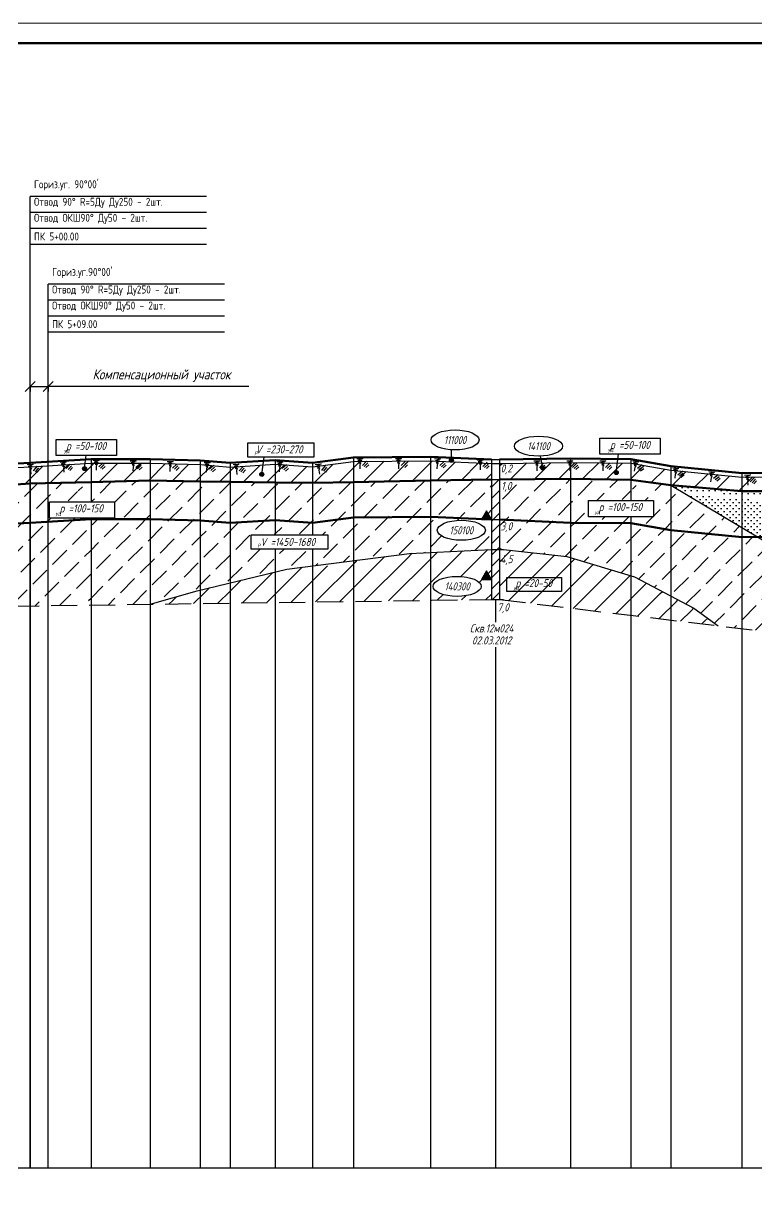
# Model space of a CAD drawing. Extents: x -1282 to 400, y 0 to 1149.
# Drawn here: x -899.8 to -716.6, y 857.8 to 1148.8 of the extents above; entities that cross this region are included whole.
import ezdxf
from ezdxf.enums import TextEntityAlignment as Align

# ---------------------------------------------------------------- set-up
doc = ezdxf.new("R2010")
doc.units = 0
doc.linetypes.add('ИИ27003', pattern=[9.5, 6.5, -3])
for name, color, linetype, lineweight in [('ИИ_ГЕОЛОГИЯ_025', 7, 'Continuous', 25), ('ИИ_ГЕОЛОГИЯ_050', 7, 'Continuous', 50), ('ИИ_ГЕОФИЗИКА_025', 7, 'Continuous', 25), ('ИИ_ПРОФИЛЬ_025', 7, 'Continuous', 25)]:
    doc.layers.add(name, color=color, linetype=linetype, lineweight=lineweight)
doc.layers.add('Профиль', color=7, linetype='Continuous')
doc.layers.add('ТХ-Л', color=140, linetype='Continuous')
doc.styles.add('VNIPISIMPLEXCUR', font='simplex.shx', dxfattribs={"width": 0.8, "oblique": 15})
doc.linetypes.add('ИИ27001', pattern='A,2.5,[1,3dservice.shx,S=1.85,R=180.00002,X=0,Y=0],2.5,-1', length=6)
doc.linetypes.add('ИИ27005', pattern='A,2.5,[1,3dservice.shx,S=1.85,R=180.00002,X=0,Y=0],2.5,-2,[4,3dservice.shx,S=0.5,R=0,X=0,Y=0],-2', length=9)
doc.dimstyles.new('ИИ-1000-м-dm$0', dxfattribs={"dimtxt": 2.5, "dimasz": 2.5, "dimexe": 1.25, "dimexo": 0, "dimgap": 1, "dimtad": 1, "dimtoh": 1, "dimzin": 1, "dimdsep": 46, "dimtxsty": 'VNIPISIMPLEXCUR', "dimblk": 'OBLIQUE', "dimcen": 2.5, "dimaunit": 1, "dimazin": 0, "dimtfac": 1, "dimtmove": 1, "dimatfit": 2, "dimfxl": 1, "dimarcsym": 0})
pattern_1 = [(45, (-1605.2575, 894.792), (-3, 3), [5, -2])]
pattern_2 = [(45, (-1608.2575, 894.792), (-3, 3), [])]
pattern_3 = [(45, (-1608.2575, 894.792), (-1.4142136, 1.4142136), [])]

# ---------------------------------------------------------------- blocks, each defined once
blk = doc.blocks.new('ИИ25020')
at = {"color": 0, "linetype": 'Continuous', "lineweight": 25}
blk.add_ellipse((0, 0), major_axis=(-6, 0), ratio=0.416667, dxfattribs=at)
at = {"color": 0, "linetype": 'Continuous', "style": 'VNIPISIMPLEXCUR', "oblique": 15, "width": 0.75}
blk.add_attdef('INDEX', text='', height=2, dxfattribs=at).set_placement((0, 0), align=Align.MIDDLE_CENTER)
blk = doc.blocks.new('ИИ16001')
at = {"linetype": 'Continuous', "lineweight": 25}
h = blk.add_hatch(color=0, dxfattribs=at)
edge = h.paths.add_edge_path()
edge.add_arc((0, 0), 0.5, 0, 360)
at = {"color": 0, "linetype": 'Continuous', "lineweight": 25}
blk.add_circle((0, 0), 0.5, dxfattribs=at)
blk = doc.blocks.new('ИИ25004')
at = {"linetype": 'Continuous', "lineweight": 25}
blk.add_hatch(color=0, dxfattribs=at).paths.add_polyline_path([(-2.5, 0), (0, 0), (-1.25, 2.17)])
at = {"color": 0, "linetype": 'Continuous', "lineweight": 25}
blk.add_lwpolyline([(-2.5, 0), (0, 0), (-1.25, 2.17)], close=True, dxfattribs=at)
blk = doc.blocks.new('ИИ25010')
at = {"color": 0, "linetype": 'Continuous', "lineweight": 25}
for points in [[(0, 0), (3, 0), (0.5, -1), (2.5, -1), (1, -2), (2, -2), (1.5, -3), (1.5, -5)], [(4.94, -1.23), (2.82, -3.35)], [(5.47, -2.12), (3.7, -3.88)], [(6, -3), (4.59, -4.41)]]:
    blk.add_lwpolyline(points, dxfattribs=at)
blk = doc.blocks.new('Siberia.Format{2cbf39c7-8ef5-4aea-8fe3-75a881f60512}')
at = {"layer": 'ИИ_ПРОФИЛЬ_025', "color": 0, "linetype": 'Continuous', "lineweight": 15}
blk.add_lwpolyline([(0, 0), (1682, 0), (1682, 594), (0, 594), (0, 0)], dxfattribs=at)
at = {"layer": 'ИИ_ПРОФИЛЬ_025', "color": 0, "linetype": 'Continuous', "lineweight": 60}
blk.add_lwpolyline([(20, 5), (1677, 5), (1677, 589), (20, 589), (20, 5)], dxfattribs=at)
blk = doc.blocks.new('_Oblique')
at = {"color": 0, "linetype": 'ByBlock', "lineweight": -2}
blk.add_line((-0.5, -0.5), (0.5, 0.5), dxfattribs=at)
blk = doc.blocks.new('*D47')
at = {"layer": 'Defpoints', "color": 0, "transparency": 16777216}
for p in [(-898.11, 1058.24), (-893.61, 1058.24), (-893.61, 1058.06)]:
    blk.add_point(p, dxfattribs=at)
at = {"layer": 'ТХ-Л', "color": 0, "lineweight": -2, "transparency": 16777216}
for p, q in [((-898.11, 1058.24), (-898.11, 1056.81)), ((-898.11, 1058.06), (-893.61, 1058.06)), ((-893.61, 1058.24), (-893.61, 1056.81)), ((-843.48, 1058.06), (-893.61, 1058.06))]:
    blk.add_line(p, q, dxfattribs=at)
at = {"layer": 'ТХ-Л', "color": 0, "lineweight": -2, "transparency": 16777216, "xscale": 2.5, "yscale": 2.5, "zscale": 2.5, "rotation": 180}
blk.add_blockref('_Oblique', (-898.11, 1058.06), dxfattribs=at)
at = {"layer": 'ТХ-Л', "color": 0, "lineweight": -2, "transparency": 16777216, "xscale": 2.5, "yscale": 2.5, "zscale": 2.5}
blk.add_blockref('_Oblique', (-893.61, 1058.06), dxfattribs=at)
at = {"layer": 'ТХ-Л', "color": 0, "transparency": 16777216, "insert": (-865.27, 1060.73), "char_height": 2.5, "attachment_point": 5, "style": 'VNIPISIMPLEXCUR'}
blk.add_mtext('Компенсационный участок', dxfattribs=at)

msp = doc.modelspace()

# ---------------------------------------------------------------- hatches: boundary and pattern name
at = {"layer": 'ИИ_ГЕОЛОГИЯ_025'}
h = msp.add_hatch(dxfattribs=at)
h.set_pattern_fill('ИИ_СУГЛИНОК', color=256, pattern_type=2)
h.set_pattern_definition(pattern_2)
h.paths.add_polyline_path([(-917.113, 1037.867), (-930.863, 1036.767), (-930.863, 1031.767), (-917.113, 1032.554)])
h.paths.add_polyline_path([(-907.613, 1037.467), (-917.113, 1037.867), (-917.113, 1032.554), (-907.613, 1033.143)])
h.paths.add_polyline_path([(-898.113, 1037.967), (-907.613, 1037.467), (-907.613, 1033.143), (-898.113, 1033.808)])
h.paths.add_polyline_path([(-885.007, 1037.52, -0.4514774), (-884.445, 1038.016), (-884.343, 1038.824), (-898.113, 1037.967), (-898.113, 1033.808), (-897.812, 1033.829), (-882.863, 1034.127), (-882.863, 1038.917), (-884.343, 1038.824), (-884.445, 1038.016, -0.3779064), (-884.007, 1037.52, -1)])
h.paths.add_polyline_path([(-868.113, 1038.867), (-882.863, 1038.917), (-882.863, 1034.127), (-868.113, 1034.595)])
h.paths.add_polyline_path([(-855.588, 1038.567), (-868.113, 1038.867), (-868.113, 1034.595), (-857.147, 1034.372), (-855.588, 1034.339)])
h.paths.add_polyline_path([(-848.113, 1037.917), (-855.588, 1038.567), (-855.588, 1034.339), (-848.113, 1034.184)])
h.paths.add_polyline_path([(-848.113, 1037.917), (-848.113, 1034.184), (-836.863, 1034.086), (-836.863, 1038.667)])
h.paths.add_polyline_path([(-839.738, 1036.08, -1), (-840.738, 1036.08, -1)], flags=16)
h.paths.add_polyline_path([(-931.243, 1033.676), (-926.7, 1033.357), (-925.743, 1036.928), (-930.286, 1037.247)], flags=9)
h = msp.add_hatch(dxfattribs=at)
h.set_pattern_fill('ИИ_СУГЛИНОК', color=256, pattern_type=2)
h.set_pattern_definition(pattern_2)
h.paths.add_polyline_path([(-827.613, 1037.967), (-836.863, 1038.667), (-836.863, 1034.086), (-827.613, 1034.006)])
h.paths.add_polyline_path([(-817.363, 1039.317), (-827.613, 1037.967), (-827.613, 1034.006), (-817.363, 1034.18)])
h.paths.add_polyline_path([(-798.113, 1039.467), (-817.363, 1039.317), (-817.363, 1034.18), (-798.113, 1034.535)])
h.paths.add_polyline_path([(-782.863, 1038.817), (-792.562, 1039.23, -0.4010214), (-793.252, 1039.259), (-798.113, 1039.467), (-798.113, 1034.535), (-782.863, 1034.817)])
h = msp.add_hatch(dxfattribs=at)
h.set_pattern_fill('ИИ_СУГЛИНОК', color=256, pattern_type=2)
h.set_pattern_definition(pattern_2)
h.paths.add_polyline_path([(-763.113, 1039.017), (-770.304, 1038.936), (-770.178, 1038.213, -0.4657727), (-769.592, 1037.72, -1), (-770.592, 1037.72, -0.364468), (-770.178, 1038.213), (-770.304, 1038.936), (-780.863, 1038.817), (-780.863, 1034.817), (-763.113, 1035.006)])
h.paths.add_polyline_path([(-751.416, 1038.9), (-763.113, 1039.017), (-763.113, 1035.006), (-748.113, 1034.692), (-748.113, 1038.867), (-751.416, 1038.9), (-751.652, 1037.032, -0.3779056), (-751.215, 1036.536, -1), (-752.215, 1036.536, -0.4514782), (-751.652, 1037.032)])
h.paths.add_polyline_path([(-738.113, 1037.167), (-748.113, 1038.867), (-748.113, 1034.692), (-738.113, 1033.402)])
h.paths.add_polyline_path([(-720.363, 1035.417), (-738.113, 1037.167), (-738.113, 1033.402), (-720.363, 1031.904)])
h.paths.add_polyline_path([(-711.428, 1034.527), (-711.34, 1035.484), (-720.363, 1035.417), (-720.363, 1031.904), (-707.013, 1031.904), (-707.013, 1035.517), (-711.34, 1035.484), (-711.428, 1034.527, -0.3876237), (-710.974, 1034.029, -1), (-711.974, 1034.029, -0.4413129)])
h.paths.add_polyline_path([(-698.113, 1035.117), (-707.013, 1035.517), (-707.013, 1031.904), (-698.113, 1031.502)])
h.paths.add_polyline_path([(-688.113, 1034.767), (-698.113, 1035.117), (-698.113, 1031.502), (-688.113, 1031.049)])
h.paths.add_polyline_path([(-678.363, 1035.417), (-688.113, 1034.767), (-688.113, 1031.049), (-678.363, 1031.049)])
h.paths.add_polyline_path([(-673.113, 1034.917), (-678.363, 1035.417), (-678.363, 1031.049), (-673.113, 1030.638)])
h.paths.add_polyline_path([(-657.863, 1033.817), (-673.113, 1034.917), (-673.113, 1030.638), (-657.863, 1029.445)])
h.paths.add_polyline_path([(-781.469, 1035.75), (-776.926, 1035.431), (-775.969, 1039.002), (-780.512, 1039.321)], flags=9)
h = msp.add_hatch(dxfattribs=at)
h.set_pattern_fill('ИИ_СУПЕСЬ', color=256, pattern_type=2)
h.set_pattern_definition(pattern_1)
h.paths.add_polyline_path([(-907.613, 1023.499), (-917.113, 1023.867), (-917.113, 1010.503), (-915.044, 1010.503), (-915.044, 1006.748), (-917.113, 1006.748), (-917.113, 1002.957), (-907.613, 1003.089)])
h.paths.add_polyline_path([(-898.113, 1023.95), (-907.544, 1023.496), (-907.613, 1023.499), (-907.613, 1003.089), (-898.113, 1003.22)])
h.paths.add_polyline_path([(-898.113, 1030.878), (-907.613, 1030.105), (-907.613, 1023.499), (-907.544, 1023.496), (-898.113, 1023.95)])
h.paths.add_polyline_path([(-898.113, 1032.215), (-899.082, 1032.249), (-907.613, 1031.502), (-907.613, 1030.105), (-898.113, 1030.878)])
h.paths.add_polyline_path([(-898.113, 1033.808), (-907.613, 1033.143), (-907.613, 1031.502), (-899.082, 1032.249), (-898.113, 1032.215)])
h.paths.add_polyline_path([(-882.863, 1034.127), (-898.113, 1033.808), (-898.113, 1032.215), (-887.247, 1031.841), (-882.863, 1032.234)])
h.paths.add_polyline_path([(-887.247, 1031.841), (-898.113, 1032.215), (-898.113, 1030.878), (-896.802, 1030.985)])
h.paths.add_polyline_path([(-893.259, 1029.189), (-882.863, 1029.189), (-882.863, 1031.69), (-887.247, 1031.841), (-896.802, 1030.985), (-898.113, 1030.878), (-898.113, 1023.95), (-882.863, 1024.917), (-882.863, 1025.147), (-893.259, 1025.147)])
h.paths.add_polyline_path([(-882.863, 1024.917), (-898.113, 1023.95), (-898.113, 1003.22), (-882.863, 1003.432)])
h = msp.add_hatch(dxfattribs=at)
h.set_pattern_fill('ИИ_СУПЕСЬ', color=256, pattern_type=2)
h.set_pattern_definition(pattern_1)
h.paths.add_polyline_path([(-868.113, 1024.867), (-882.863, 1024.917), (-882.863, 1003.432), (-868.113, 1003.636)])
h.paths.add_polyline_path([(-868.113, 1031.188), (-871.085, 1031.284), (-882.863, 1031.69), (-882.863, 1029.189), (-877.017, 1029.189), (-877.017, 1025.147), (-882.863, 1025.147), (-882.863, 1024.917), (-868.113, 1024.867)])
h.paths.add_polyline_path([(-868.113, 1032.823), (-873.725, 1033.053), (-882.863, 1032.234), (-882.863, 1031.69), (-871.085, 1031.284), (-868.113, 1031.188)])
h.paths.add_polyline_path([(-868.113, 1034.595), (-881.956, 1034.145), (-882.863, 1034.127), (-882.863, 1032.234), (-873.725, 1033.053), (-868.113, 1032.823)])
h.paths.add_polyline_path([(-855.588, 1034.339), (-868.113, 1034.595), (-868.113, 1032.823), (-855.588, 1032.309)])
h.paths.add_polyline_path([(-855.588, 1032.309), (-868.113, 1032.823), (-868.113, 1031.188), (-855.588, 1030.78)])
h.paths.add_polyline_path([(-855.588, 1030.78), (-868.113, 1031.188), (-868.113, 1024.867), (-855.588, 1024.567)])
h.paths.add_polyline_path([(-855.588, 1024.567), (-868.113, 1024.867), (-868.113, 1003.636), (-856.346, 1006.998), (-855.588, 1007.181)])
h = msp.add_hatch(dxfattribs=at)
h.set_pattern_fill('ИИ_СУПЕСЬ', color=256, pattern_type=2)
h.set_pattern_definition(pattern_1)
h.paths.add_polyline_path([(-848.113, 1034.184), (-855.588, 1034.339), (-855.588, 1032.309), (-852.128, 1032.167), (-848.113, 1032.108)])
h.paths.add_polyline_path([(-848.113, 1032.108), (-852.128, 1032.167), (-855.588, 1032.309), (-855.588, 1030.78), (-848.88, 1030.561), (-848.113, 1030.529)])
h.paths.add_polyline_path([(-848.113, 1030.529), (-848.88, 1030.561), (-855.588, 1030.78), (-855.588, 1024.567), (-848.113, 1023.95)])
h.paths.add_polyline_path([(-848.113, 1023.95), (-855.588, 1024.567), (-855.588, 1007.181), (-848.113, 1008.982)])
h.paths.add_polyline_path([(-836.863, 1034.086), (-848.113, 1034.184), (-848.113, 1032.108), (-836.863, 1031.943)])
h.paths.add_polyline_path([(-836.863, 1031.943), (-848.113, 1032.108), (-848.113, 1030.529), (-836.863, 1030.054)])
h.paths.add_polyline_path([(-836.863, 1030.054), (-848.113, 1030.529), (-848.113, 1023.95), (-848.105, 1023.949), (-836.863, 1024.667)])
h.paths.add_polyline_path([(-836.863, 1017.368), (-842.885, 1017.368), (-842.885, 1020.973), (-836.863, 1020.973), (-836.863, 1024.667), (-848.113, 1023.948), (-848.113, 1008.982), (-836.863, 1011.692)])
h = msp.add_hatch(dxfattribs=at)
h.set_pattern_fill('ИИ_СУПЕСЬ', color=256, pattern_type=2)
h.set_pattern_definition(pattern_1)
h.paths.add_polyline_path([(-827.613, 1034.006), (-836.863, 1034.086), (-836.863, 1031.943), (-832.009, 1031.871), (-827.613, 1032.002)])
h.paths.add_polyline_path([(-827.613, 1032.002), (-832.009, 1031.871), (-836.863, 1031.943), (-836.863, 1030.054), (-831.744, 1029.838), (-827.613, 1030.06)])
h.paths.add_polyline_path([(-817.363, 1034.18), (-827.08, 1034.001), (-827.613, 1034.006), (-827.613, 1032.002), (-817.363, 1032.306)])
h.paths.add_polyline_path([(-817.363, 1032.306), (-827.613, 1032.002), (-827.613, 1030.06), (-817.363, 1030.612)])
h.paths.add_polyline_path([(-827.613, 1030.06), (-831.744, 1029.838), (-836.863, 1030.054), (-836.863, 1024.667), (-827.613, 1023.991)])
h.paths.add_polyline_path([(-817.363, 1030.612), (-827.613, 1030.06), (-827.613, 1023.991), (-827.579, 1023.989), (-817.363, 1025.317)])
h.paths.add_polyline_path([(-827.613, 1023.991), (-836.863, 1024.667), (-836.863, 1020.973), (-827.613, 1020.973)])
h.paths.add_polyline_path([(-817.363, 1025.317), (-827.613, 1023.984), (-827.613, 1020.973), (-823.768, 1020.973), (-823.768, 1017.368), (-827.613, 1017.368), (-827.613, 1013.208), (-817.363, 1014.532)])
h = msp.add_hatch(dxfattribs=at)
h.set_pattern_fill('ИИ_СУПЕСЬ', color=256, pattern_type=2)
h.set_pattern_definition(pattern_1)
h.paths.add_polyline_path([(-798.113, 1034.535), (-817.363, 1034.18), (-817.363, 1032.306), (-798.113, 1032.877)])
h.paths.add_polyline_path([(-798.113, 1032.877), (-817.363, 1032.306), (-817.363, 1030.612), (-804.638, 1031.296), (-798.113, 1031.475)])
h.paths.add_polyline_path([(-782.863, 1034.817), (-798.113, 1034.535), (-798.113, 1032.877), (-791.976, 1033.059), (-782.863, 1033.175)])
h.paths.add_polyline_path([(-782.863, 1033.175), (-791.976, 1033.059), (-798.113, 1032.877), (-798.113, 1031.475), (-787.019, 1031.778), (-782.863, 1031.708)])
h.paths.add_polyline_path([(-798.113, 1031.475), (-804.638, 1031.296), (-817.363, 1030.612), (-817.363, 1025.317), (-798.113, 1025.467)])
h.paths.add_polyline_path([(-782.863, 1031.708), (-787.019, 1031.778), (-798.113, 1031.475), (-798.113, 1025.467), (-785.303, 1024.921), (-784.113, 1026.982), (-782.863, 1024.817)])
h.paths.add_polyline_path([(-798.113, 1025.467), (-817.363, 1025.317), (-817.363, 1015.247), (-803.338, 1016.343), (-798.113, 1016.591)])
h.paths.add_polyline_path([(-782.863, 1024.817), (-785.363, 1024.817), (-785.303, 1024.921), (-798.113, 1025.467), (-798.113, 1016.591), (-782.863, 1017.317)])
edge = h.paths.add_edge_path(flags=16)
edge.add_ellipse((-790.408, 1022.113), major_axis=(6, 0), ratio=0.4166667, start_angle=0, end_angle=360)
h.paths.add_polyline_path([(-794.828, 1020.747), (-786.256, 1020.479), (-785.452, 1023.479), (-794.024, 1023.747)], flags=8)
h = msp.add_hatch(dxfattribs=at)
h.set_pattern_fill('ИИ_КОНСИСТЕНЦИЯ_04', color=256, pattern_type=2)
h.set_pattern_definition(pattern_3)
h.paths.add_polyline_path([(-780.863, 1034.817), (-782.863, 1034.817), (-782.863, 1024.817), (-780.863, 1024.817)])
h = msp.add_hatch(dxfattribs=at)
h.set_pattern_fill('ИИ_СУПЕСЬ', color=256, pattern_type=2)
h.set_pattern_definition(pattern_1)
h.paths.add_polyline_path([(-763.113, 1035.006), (-780.863, 1034.817), (-780.863, 1024.817), (-763.113, 1024.017)])
h.paths.add_polyline_path([(-763.113, 1024.017), (-780.863, 1024.817), (-780.863, 1017.317), (-779.863, 1017.317), (-764.045, 1015.582), (-763.113, 1015.302)])
h.paths.add_polyline_path([(-781.301, 1031.411), (-777.063, 1031.092), (-776.106, 1034.663), (-780.344, 1034.982)], flags=9)
h.paths.add_polyline_path([(-781.469, 1021.287), (-776.926, 1020.968), (-775.969, 1024.54), (-780.512, 1024.859)], flags=9)
h = msp.add_hatch(dxfattribs=at)
h.set_pattern_fill('ИИ_СУПЕСЬ', color=256, pattern_type=2)
h.set_pattern_definition(pattern_1)
h.paths.add_polyline_path([(-748.113, 1034.692), (-763.113, 1035.006), (-763.113, 1033.073), (-748.113, 1032.371)])
h.paths.add_polyline_path([(-748.113, 1034.692), (-748.113, 1032.371), (-738.113, 1031.902), (-738.113, 1033.402)])
h.paths.add_polyline_path([(-763.113, 1033.073), (-763.113, 1031.539), (-748.113, 1031.541), (-748.113, 1032.371)])
h.paths.add_polyline_path([(-748.113, 1031.541), (-763.113, 1031.539), (-763.113, 1024.017), (-748.113, 1023.867), (-748.113, 1025.474), (-758.622, 1025.474), (-758.622, 1029.517), (-748.113, 1029.517)])
h.paths.add_polyline_path([(-738.113, 1031.232), (-742.526, 1031.542), (-748.113, 1031.541), (-748.113, 1029.517), (-742.38, 1029.517), (-742.38, 1025.474), (-748.113, 1025.474), (-748.113, 1023.867), (-738.113, 1022.167)])
h.paths.add_polyline_path([(-733.999, 1030.944), (-738.113, 1031.232), (-738.113, 1022.167), (-720.363, 1020.432), (-720.363, 1022.798)])
h = msp.add_hatch(dxfattribs=at)
h.set_pattern_fill('ИИ_ПЕСОК_МЕЛКИЙ', color=256, pattern_type=2)
h.set_pattern_definition([(0, (-1608.2575, 894.7921), (0.75, 0.75), [0, -1.5])])
h.paths.add_polyline_path([(-720.363, 1029.988), (-733.999, 1030.944), (-720.363, 1022.798)])
h.paths.add_polyline_path([(-720.363, 1031.904), (-738.113, 1033.402), (-735.39, 1031.775), (-720.363, 1031.071)])
h.paths.add_polyline_path([(-707.013, 1031.904), (-720.363, 1031.904), (-720.363, 1031.071), (-712.245, 1030.691), (-707.013, 1030.026)])
h.paths.add_polyline_path([(-709.917, 1025.567), (-707.013, 1025.567), (-707.013, 1029.35), (-715.011, 1029.613), (-720.363, 1029.988), (-720.363, 1022.798), (-716.438, 1020.453), (-707.013, 1020.517), (-707.013, 1021.962), (-709.917, 1021.962)])
h.paths.add_polyline_path([(-707.013, 1020.517), (-716.438, 1020.453), (-711.702, 1017.623), (-707.013, 1016.388)])
h.paths.add_polyline_path([(-698.113, 1020.117), (-707.013, 1020.517), (-707.013, 1016.388), (-698.113, 1014.044)])
h.paths.add_polyline_path([(-688.113, 1019.777), (-698.113, 1020.117), (-698.113, 1014.044), (-688.113, 1011.411)])
h = msp.add_hatch(dxfattribs=at)
h.set_pattern_fill('ИИ_КОНСИСТЕНЦИЯ_04', color=256, pattern_type=2)
h.set_pattern_definition(pattern_3)
h.paths.add_polyline_path([(-780.863, 1024.817), (-782.863, 1024.817), (-782.863, 1017.317), (-780.863, 1017.317)])
h = msp.add_hatch(dxfattribs=at)
h.set_pattern_fill('ИИ_СУПЕСЬ', color=256, pattern_type=2)
h.set_pattern_definition(pattern_1)
h.paths.add_polyline_path([(-748.113, 1023.867), (-763.113, 1024.017), (-763.113, 1015.302), (-748.113, 1010.793)])
h.paths.add_polyline_path([(-738.113, 1022.167), (-748.113, 1023.867), (-748.113, 1010.793), (-747.171, 1010.51), (-738.113, 1005.743)])
h.paths.add_polyline_path([(-720.363, 1020.432), (-738.113, 1022.167), (-738.113, 1005.743), (-732.311, 1002.69), (-726.293, 998.258), (-720.363, 997.545)])
h.paths.add_polyline_path([(-707.013, 1016.388), (-711.702, 1017.623), (-716.438, 1020.453), (-720.363, 1020.426), (-720.363, 997.545), (-707.013, 995.94)])
h = msp.add_hatch(dxfattribs=at)
h.set_pattern_fill('ИИ_СУГЛИНОК', color=256, pattern_type=2)
h.set_pattern_definition(pattern_2)
h.paths.add_polyline_path([(-855.588, 1006.227), (-855.588, 1007.181), (-856.346, 1006.998), (-868.113, 1003.636), (-865.929, 1003.666), (-857.282, 1005.767)])
h.paths.add_polyline_path([(-848.113, 1008.257), (-848.113, 1008.982), (-855.588, 1007.181), (-855.588, 1006.227)])
h.paths.add_polyline_path([(-836.863, 1011.313), (-836.863, 1011.692), (-848.113, 1008.982), (-848.113, 1008.257)])
h.paths.add_polyline_path([(-827.613, 1012.69), (-827.613, 1013.208), (-833.985, 1012.386), (-836.863, 1011.692), (-836.863, 1011.313), (-836.589, 1011.387)])
h.paths.add_polyline_path([(-798.113, 1016.591), (-803.338, 1016.343), (-817.363, 1014.532), (-817.363, 1014.177), (-814.852, 1014.542), (-802.049, 1015.273), (-798.113, 1015.554)])
h.paths.add_polyline_path([(-782.863, 1016.461), (-782.863, 1017.317), (-798.113, 1016.591), (-798.113, 1015.554), (-790.527, 1016.095)])
h = msp.add_hatch(dxfattribs=at)
h.set_pattern_fill('ИИ_СУГЛИНОК', color=256, pattern_type=2)
h.set_pattern_definition(pattern_2)
h.paths.add_polyline_path([(-836.863, 1011.313), (-848.113, 1008.257), (-848.113, 1003.913), (-836.863, 1004.069)])
h.paths.add_polyline_path([(-827.613, 1012.69), (-836.589, 1011.387), (-836.863, 1011.313), (-836.863, 1004.069), (-827.613, 1004.197)])
h.paths.add_polyline_path([(-817.363, 1014.177), (-827.613, 1012.69), (-827.613, 1004.197), (-817.363, 1004.339)])
h.paths.add_polyline_path([(-798.113, 1015.554), (-802.049, 1015.273), (-814.852, 1014.542), (-817.363, 1014.177), (-817.363, 1004.339), (-798.113, 1004.605)])
h.paths.add_polyline_path([(-782.863, 1016.461), (-790.527, 1016.095), (-798.113, 1015.554), (-798.113, 1004.605), (-782.863, 1004.817), (-782.863, 1009.817), (-785.363, 1009.817), (-784.113, 1011.982), (-782.863, 1009.817)])
edge = h.paths.add_edge_path(flags=16)
edge.add_ellipse((-791.455, 1008.093), major_axis=(6, 0), ratio=0.4166667, start_angle=0, end_angle=360)
h.paths.add_polyline_path([(-796.018, 1006.727), (-787.161, 1006.459), (-786.357, 1009.459), (-795.214, 1009.727)], flags=8)
h = msp.add_hatch(dxfattribs=at)
h.set_pattern_fill('ИИ_СУПЕСЬ', color=256, pattern_type=2)
h.set_pattern_definition(pattern_1)
h.paths.add_polyline_path([(-827.613, 1017.368), (-836.863, 1017.368), (-836.863, 1011.692), (-833.985, 1012.386), (-827.613, 1013.208)])
h = msp.add_hatch(dxfattribs=at)
h.set_pattern_fill('ИИ_КОНСИСТЕНЦИЯ_04', color=256, pattern_type=2)
h.set_pattern_definition(pattern_3)
h.paths.add_polyline_path([(-780.863, 1017.317), (-782.863, 1017.317), (-782.863, 1004.817), (-780.863, 1004.817)])
h = msp.add_hatch(dxfattribs=at)
h.set_pattern_fill('ИИ_СУГЛИНОК', color=256, pattern_type=2)
h.set_pattern_definition(pattern_2)
h.paths.add_polyline_path([(-763.113, 1014.125), (-766.654, 1014.904), (-780.863, 1016.756), (-780.863, 1004.817), (-763.113, 1002.683)])
h.paths.add_polyline_path([(-765.349, 1010.277), (-765.349, 1006.853), (-779.055, 1006.853), (-779.055, 1010.277)], flags=0)
h.paths.add_polyline_path([(-748.113, 1009.651), (-756.928, 1012.763), (-763.113, 1014.125), (-763.113, 1002.683), (-748.113, 1000.88)])
h.paths.add_polyline_path([(-738.113, 1005.041), (-745.567, 1008.752), (-748.113, 1009.651), (-748.113, 1000.88), (-738.113, 999.678)])
h.paths.add_polyline_path([(-735.147, 1003.564), (-738.113, 1005.041), (-738.113, 999.678), (-728.25, 998.493)])
h.paths.add_polyline_path([(-781.504, 1013.074), (-776.961, 1012.755), (-776.004, 1016.327), (-780.547, 1016.646)], flags=9)
h.paths.add_polyline_path([(-779.43, 1006.755), (-765.907, 1006.398), (-764.835, 1010.398), (-778.359, 1010.755)], flags=24)
h.paths.add_polyline_path([(-777.735, 1006.768), (-775.978, 1006.634), (-775.576, 1008.134), (-777.333, 1008.268)], flags=8)
h = msp.add_hatch(dxfattribs=at)
h.set_pattern_fill('ИИ_СУГЛИНОК', color=256, pattern_type=2)
h.set_pattern_definition(pattern_2)
h.paths.add_polyline_path([(-779.863, 1017.317), (-780.863, 1017.317), (-780.863, 1016.756), (-766.654, 1014.904), (-763.113, 1014.125), (-763.113, 1015.302), (-764.045, 1015.582)])
h.paths.add_polyline_path([(-763.113, 1015.302), (-763.113, 1014.125), (-756.928, 1012.763), (-748.113, 1009.651), (-748.113, 1010.793)])
h.paths.add_polyline_path([(-747.171, 1010.51), (-748.113, 1010.793), (-748.113, 1009.651), (-745.567, 1008.752), (-738.113, 1005.041), (-738.113, 1005.743)])
h.paths.add_polyline_path([(-732.311, 1002.69), (-738.113, 1005.743), (-738.113, 1005.041), (-735.147, 1003.564), (-728.25, 998.493), (-726.293, 998.258)])
h = msp.add_hatch(dxfattribs=at)
h.set_pattern_fill('ИИ_СУГЛИНОК', color=256, pattern_type=2)
h.set_pattern_definition(pattern_2)
h.paths.add_polyline_path([(-855.588, 1006.227), (-857.282, 1005.767), (-865.929, 1003.666), (-855.588, 1003.809)])
h.paths.add_polyline_path([(-848.113, 1008.257), (-855.588, 1006.227), (-855.588, 1003.809), (-848.113, 1003.913)])

# ---------------------------------------------------------------- linework, layer by layer
at = {"layer": 'ИИ_ГЕОЛОГИЯ_025', "flags": 128}
for points in [[(-792.891, 1039.606), (-792.892, 1042.218)], [(-930.863, 1036.767), (-917.113, 1037.867), (-907.613, 1037.467), (-898.113, 1037.967), (-882.863, 1038.917), (-868.113, 1038.867), (-855.588, 1038.567), (-848.113, 1037.917), (-836.863, 1038.667), (-827.613, 1037.967), (-817.363, 1039.317), (-798.113, 1039.467), (-782.863, 1038.817)], [(-782.863, 1039.817), (-779.863, 1039.817)], [(-780.863, 1038.817), (-763.113, 1039.017), (-748.113, 1038.867), (-738.113, 1037.167), (-720.363, 1035.417), (-707.013, 1035.517), (-698.113, 1035.117), (-688.113, 1034.767), (-678.363, 1035.417), (-673.113, 1034.917), (-657.863, 1033.817), (-648.113, 1031.367), (-633.638, 1026.167), (-626.113, 1020.217)], [(-770.092, 1037.72), (-770.594, 1040.597)], [(-782.863, 1038.817), (-779.863, 1038.817)], [(-930.863, 1031.767), (-917.492, 1032.531), (-907.613, 1033.143), (-897.812, 1033.829), (-881.956, 1034.145), (-868.113, 1034.595), (-857.147, 1034.372), (-848.113, 1034.184), (-827.08, 1034.001), (-782.863, 1034.817)], [(-782.863, 1034.817), (-779.863, 1034.817)], [(-780.863, 1034.817), (-763.113, 1035.006), (-748.113, 1034.692), (-738.113, 1033.402), (-720.363, 1031.904), (-707.013, 1031.904), (-688.113, 1031.049), (-678.363, 1031.049), (-673.113, 1030.514), (-657.863, 1029.445), (-648.113, 1026.451), (-633.638, 1020.463), (-626.113, 1017.217)], [(-738.113, 1033.402), (-711.702, 1017.623), (-667.886, 1006.083), (-646.27, 1001.618), (-626.113, 999.717)], [(-782.863, 1024.817), (-779.863, 1024.817)], [(-868.113, 1003.636), (-856.346, 1006.998), (-833.985, 1012.386), (-803.338, 1016.343), (-782.863, 1017.317)], [(-782.863, 1017.317), (-779.863, 1017.317)], [(-779.863, 1017.317), (-764.045, 1015.582), (-747.171, 1010.51), (-732.311, 1002.69), (-726.293, 998.258)], [(-782.863, 1004.817), (-779.863, 1004.817)]]:
    msp.add_lwpolyline(points, dxfattribs=at)
at = {"layer": 'ИИ_ГЕОЛОГИЯ_025', "linetype": 'Continuous', "flags": 128}
for points in [[(-782.863, 1039.817), (-782.863, 1004.817)], [(-780.863, 1039.817), (-780.863, 1004.817)]]:
    msp.add_lwpolyline(points, dxfattribs=at)
at = {"layer": 'ИИ_ГЕОЛОГИЯ_025', "linetype": 'ИИ27003', "flags": 128}
for points in [[(-930.863, 1002.767), (-782.863, 1004.817)], [(-780.863, 1004.817), (-626.113, 986.217)]]:
    msp.add_lwpolyline(points, dxfattribs=at)
at = {"layer": 'ИИ_ГЕОЛОГИЯ_050', "linetype": 'ИИ27001', "flags": 128}
for points in [[(-930.863, 1037.767), (-917.113, 1038.867), (-907.544, 1038.496), (-898.113, 1038.95), (-882.863, 1039.917), (-868.113, 1039.867), (-855.588, 1039.567), (-848.105, 1038.949), (-836.863, 1039.667), (-827.579, 1038.989), (-817.363, 1040.317), (-798.113, 1040.467), (-782.863, 1039.817)], [(-780.863, 1039.817), (-763.113, 1040.017), (-748.113, 1039.867), (-738.113, 1038.167), (-720.305, 1036.427), (-707.013, 1036.517), (-698.113, 1036.117), (-688.031, 1035.774), (-678.363, 1036.417), (-673.113, 1035.917), (-657.863, 1034.817), (-648.113, 1032.367), (-633.592, 1027.102), (-626.113, 1021.217)], [(-782.863, 1034.817), (-798.113, 1034.535), (-817.363, 1034.18), (-827.613, 1034.006), (-836.863, 1034.086), (-848.113, 1034.184), (-855.588, 1034.339), (-868.113, 1034.595), (-882.863, 1034.127), (-898.113, 1033.808), (-907.613, 1033.143), (-917.113, 1032.554), (-930.863, 1031.767)], [(-626.113, 1017.217), (-633.638, 1020.463), (-648.113, 1026.451), (-657.863, 1029.445), (-678.363, 1031.049), (-688.113, 1031.049), (-698.113, 1031.502), (-707.013, 1031.904), (-720.363, 1031.904), (-738.113, 1033.402), (-748.113, 1034.692), (-763.113, 1035.006), (-780.863, 1034.817)]]:
    msp.add_lwpolyline(points, dxfattribs=at)
at = {"layer": 'ИИ_ГЕОЛОГИЯ_050', "linetype": 'ИИ27005', "flags": 128}
for points in [[(-782.863, 1024.817), (-798.113, 1025.467), (-817.363, 1025.317), (-827.579, 1023.989), (-836.863, 1024.667), (-848.105, 1023.949), (-855.588, 1024.567), (-868.113, 1024.867), (-882.863, 1024.917), (-898.113, 1023.95), (-907.544, 1023.496), (-917.113, 1023.867), (-930.863, 1022.767)], [(-626.113, 1005.217), (-633.592, 1011.102), (-648.113, 1016.367), (-657.863, 1018.817), (-673.113, 1019.917), (-678.363, 1020.417), (-688.031, 1019.774), (-698.113, 1020.117), (-707.013, 1020.517), (-720.305, 1020.427), (-738.113, 1022.167), (-748.113, 1023.867), (-763.113, 1024.017), (-780.863, 1024.817)]]:
    msp.add_lwpolyline(points, dxfattribs=at)
at = {"layer": 'ИИ_ГЕОФИЗИКА_025', "flags": 128}
for points in [[(-891.628, 1044.841), (-876.559, 1044.841), (-876.559, 1040.839), (-891.628, 1040.839)], [(-755.788, 1045.113), (-740.718, 1045.113), (-740.718, 1041.11), (-755.788, 1041.11)], [(-843.734, 1043.98), (-827.259, 1043.98), (-827.259, 1040.356), (-843.734, 1040.356)], [(-893.259, 1029.189), (-877.017, 1029.189), (-877.017, 1025.147), (-893.259, 1025.147)], [(-758.622, 1029.517), (-742.38, 1029.517), (-742.38, 1025.474), (-758.622, 1025.474)], [(-842.885, 1020.973), (-823.768, 1020.973), (-823.768, 1017.368), (-842.885, 1017.368)], [(-779.055, 1010.277), (-765.349, 1010.277), (-765.349, 1006.853), (-779.055, 1006.853)]]:
    msp.add_lwpolyline(points, close=True, dxfattribs=at)
for points in [[(-884.507, 1037.52), (-884.079, 1040.912)], [(-840.238, 1036.08), (-839.613, 1040.356)], [(-751.715, 1036.536), (-751.136, 1041.125)]]:
    msp.add_lwpolyline(points, dxfattribs=at)
at = {"layer": 'ИИ_ПРОФИЛЬ_025', "flags": 128}
for points in [[(-907.613, 1038.467), (-898.113, 1038.967), (-882.863, 1039.917), (-868.113, 1039.867), (-855.588, 1039.567), (-848.113, 1038.917), (-836.863, 1039.667), (-827.613, 1038.967), (-817.363, 1040.317), (-798.113, 1040.467), (-781.863, 1039.817), (-763.113, 1040.017), (-748.113, 1039.867), (-738.113, 1038.167), (-720.363, 1036.417), (-707.013, 1036.517)], [(-898.113, 1038.967), (-898.113, 862.817)], [(-882.863, 1039.917), (-882.863, 1029.189)], [(-868.113, 1039.867), (-868.113, 862.817)], [(-855.588, 1039.567), (-855.588, 862.817)], [(-848.113, 1038.917), (-848.113, 862.817)], [(-836.863, 1039.667), (-836.863, 1020.973)], [(-827.613, 1038.967), (-827.613, 1020.973)], [(-817.363, 1040.317), (-817.363, 862.817)], [(-798.113, 1040.467), (-798.113, 862.817)], [(-763.113, 1040.017), (-763.113, 862.817)], [(-748.113, 1039.867), (-748.113, 1029.517)], [(-738.113, 1038.167), (-738.113, 862.817)], [(-720.363, 1036.417), (-720.363, 862.817)], [(-882.863, 1025.147), (-882.863, 862.817)], [(-748.113, 1025.474), (-748.113, 862.817)], [(-836.863, 1017.368), (-836.863, 862.817)], [(-827.613, 1017.368), (-827.613, 862.817)], [(-781.863, 1004.817), (-781.863, 999.159)], [(-781.863, 992.94), (-781.863, 862.817)], [(-1186.713, 862.817), (-148.113, 862.817)]]:
    msp.add_lwpolyline(points, dxfattribs=at)
at = {"layer": 'Профиль'}
msp.add_lwpolyline([(-907.613, 1038.467), (-898.113, 1038.967), (-882.863, 1039.917), (-868.113, 1039.867), (-855.588, 1039.567), (-848.113, 1038.917), (-836.863, 1039.667), (-827.613, 1038.967), (-817.363, 1040.317), (-798.113, 1040.467), (-781.863, 1039.817), (-763.113, 1040.017), (-748.113, 1039.867), (-738.113, 1038.167), (-720.363, 1036.417), (-707.013, 1036.517)], dxfattribs=at)
at = {"layer": 'ТХ-Л'}
for p, q in [((-854.066, 1105.536), (-898.113, 1105.536)), ((-898.113, 862.817), (-898.113, 1105.536)), ((-854.066, 1101.536), (-898.113, 1101.536)), ((-854.066, 1097.536), (-898.113, 1097.536)), ((-854.066, 1093.536), (-898.113, 1093.536)), ((-849.566, 1083.621), (-893.613, 1083.621)), ((-849.566, 1083.621), (-893.613, 1083.621)), ((-893.613, 862.817), (-893.613, 1083.621)), ((-849.566, 1079.621), (-893.613, 1079.621)), ((-849.566, 1075.621), (-893.613, 1075.621)), ((-849.566, 1071.621), (-893.613, 1071.621))]:
    msp.add_line(p, q, dxfattribs=at)

# ---------------------------------------------------------------- block references
at = {"layer": 'ИИ_ГЕОЛОГИЯ_025'}
for p, values in [((-791.971, 1044.688), {'INDEX': '111000'}), ((-771.13, 1043.14), {'INDEX': '141100'}), ((-790.408, 1022.113), {'INDEX': '150100'}), ((-791.455, 1008.093), {'INDEX': '140300'})]:
    msp.add_blockref('ИИ25020', p, dxfattribs=at).add_auto_attribs(values)
for p, xscale, yscale, zscale, rotation in [((-890.58, 1039.109), 0.4999999999999999, 0.4999999999999999, 0.4999999999999999, 3.69256971), ((-882.334, 1039.641), 0.5, 0.5, 0.5, 358.9984478700001), ((-873.109, 1039.48), 0.5, 0.5, 0.5, 358.9984478700001), ((-863.883, 1039.319), 0.5, 0.5, 0.5, 358.9984478700001), ((-854.658, 1039.157), 0.5, 0.5, 0.5, 355.03763268), ((-836.446, 1039.299), 0.5, 0.5, 0.5, 355.37681384), ((-826.934, 1038.53), 0.5, 0.5, 0.5, 8.1050377), ((-797.119, 1040.012), 0.5, 0.5, 0.5, 356.96220721), ((-747.546, 1039.479), 0.5, 0.5, 0.5, 350.09633228), ((-898.826, 1038.577), 0.4999999999999999, 0.4999999999999999, 0.4999999999999999, 3.69256971), ((-847.425, 1038.529), 0.5, 0.5, 0.5, 4.01007423), ((-737.579, 1037.739), 0.5, 0.5, 0.5, 354.15898777), ((-728.633, 1036.824), 0.5, 0.5, 0.5, 354.15898777), ((-719.688, 1035.908), 0.5, 0.5, 0.5, 0.93197326)]:
    msp.add_blockref('ИИ25010', p, dxfattribs=dict(at, xscale=xscale, yscale=yscale, zscale=zscale, rotation=rotation))
at = {"layer": 'ИИ_ГЕОЛОГИЯ_025', "xscale": 0.5, "yscale": 0.5, "zscale": 0.5}
for p in [(-816.525, 1040.012), (-806.822, 1040.012), (-786.435, 1039.719), (-772.328, 1039.479), (-764.067, 1039.479), (-755.806, 1039.479)]:
    msp.add_blockref('ИИ25010', p, dxfattribs=at)
at = {"layer": 'ИИ_ГЕОЛОГИЯ_025'}
for name, p in [('ИИ16001', (-792.891, 1039.606)), ('ИИ16001', (-770.092, 1037.72)), ('ИИ25004', (-782.863, 1024.817)), ('ИИ25004', (-782.863, 1009.817))]:
    msp.add_blockref(name, p, dxfattribs=at)
at = {"layer": 'ИИ_ГЕОФИЗИКА_025'}
for p in [(-884.507, 1037.52), (-840.238, 1036.08), (-751.715, 1036.536)]:
    msp.add_blockref('ИИ16001', p, dxfattribs=at)
at = {"layer": 'ИИ_ПРОФИЛЬ_025', "linetype": 'Continuous'}
msp.add_blockref('Siberia.Format{2cbf39c7-8ef5-4aea-8fe3-75a881f60512}', (-1281.713, 554.817), dxfattribs=at)

# ---------------------------------------------------------------- texts
at = {"layer": 'ИИ_ГЕОЛОГИЯ_025', "style": 'VNIPISIMPLEXCUR', "oblique": 15, "width": 0.8}
for s, p in [('0,2', (-780.612, 1037.566)), ('1,0', (-780.444, 1033.227)), ('3,0', (-780.612, 1023.104)), ('4,5', (-780.647, 1014.891)), ('7,0', (-781.42, 1002.854))]:
    msp.add_text(s, height=2, dxfattribs=at).set_placement(p, align=Align.MIDDLE_LEFT)
for s, p in [('Скв.12м024', (-782.828, 998.597)), ('02.03.2012', (-782.828, 995.597))]:
    msp.add_text(s, height=2, dxfattribs=at).set_placement(p, align=Align.TOP_CENTER)
at = {"layer": 'ИИ_ГЕОФИЗИКА_025', "style": 'VNIPISIMPLEXCUR', "oblique": 15, "width": 0.8}
for s, height, p in [('уд', 1, (-888.954, 1041.99)), ('р =50-100', 2, (-884.124, 1043.182)), ('P', 1, (-841.713, 1041.319)), ('V =230-270', 2, (-835.905, 1042.329)), ('уд', 1, (-753.113, 1042.261)), ('р =50-100', 2, (-748.283, 1043.453)), ('р =100-150', 2, (-885.321, 1027.596)), ('р =100-150', 2, (-750.684, 1027.923)), ('уд', 1, (-891.046, 1026.347)), ('уд', 1, (-756.409, 1026.675)), ('P', 1, (-840.937, 1018.244)), ('V =1450-1680', 2, (-833.765, 1019.21)), ('р =20-50', 2, (-772.311, 1008.91)), ('уд', 1, (-776.7, 1007.785))]:
    msp.add_text(s, height=height, dxfattribs=at).set_placement(p, align=Align.MIDDLE_CENTER)
at = {"layer": 'ТХ-Л', "char_height": 2, "attachment_point": 1}
for s, insert, width in [("\\Fsimplex.shx;\\W0.8000000000;\\T1.0000000000;\\o\\lГориз.уг. 90°00'", (-897.113, 1109.584), 20.57143), ('{\\Fsimplex|c204;\\W0.8;Отвод 90° R=5Ду Ду250 - 2шт.}', (-897.113, 1105.203), 44.26667), ('\\Fsimplex.shx;\\W0.8000000000;\\T1.0000000000;\\o\\lОтвод ОКШ90° Ду50 - 2шт.', (-897.113, 1101.203), 38.70476), ('{\\Fsimplex|c204;\\W0.8;ПК 5+\\Fsimplex|c0;0\\Fsimplex|c204;0.00}', (-897.113, 1096.536), 17.06667), ("\\Fsimplex.shx;\\W0.8000000000;\\T1.0000000000;\\o\\lГориз.уг.90°00'", (-892.613, 1087.669), 19.12381), ('{\\Fsimplex|c204;\\W0.8;Отвод 90° R=5Ду Ду250 - 2шт.}', (-892.613, 1083.288), 44.26667), ('\\Fsimplex.shx;\\W0.8000000000;\\T1.0000000000;\\o\\lОтвод ОКШ90° Ду50 - 2шт.', (-892.613, 1079.288), 38.70476), ('{\\Fsimplex|c204;\\W0.8;ПК 5+09.00}', (-892.613, 1074.621), 17.37143)]:
    msp.add_mtext(s, dxfattribs=dict(at, insert=insert, width=width))

# ---------------------------------------------------------------- dimensions: what is measured, and where the dimension line sits
at = {"layer": 'ТХ-Л'}
dim = msp.add_linear_dim(base=(-893.613, 1058.064), p1=(-898.113, 1058.242), p2=(-893.613, 1058.242), text='Компенсационный участок', dimstyle='ИИ-1000-м-dm$0', dxfattribs=at)
dim.commit()
dim.dimension.update_dxf_attribs({"geometry": '*D47', "text_midpoint": (-865.273, 1058.064), "dimtype": 160})

doc.saveas('drawing.dxf')
